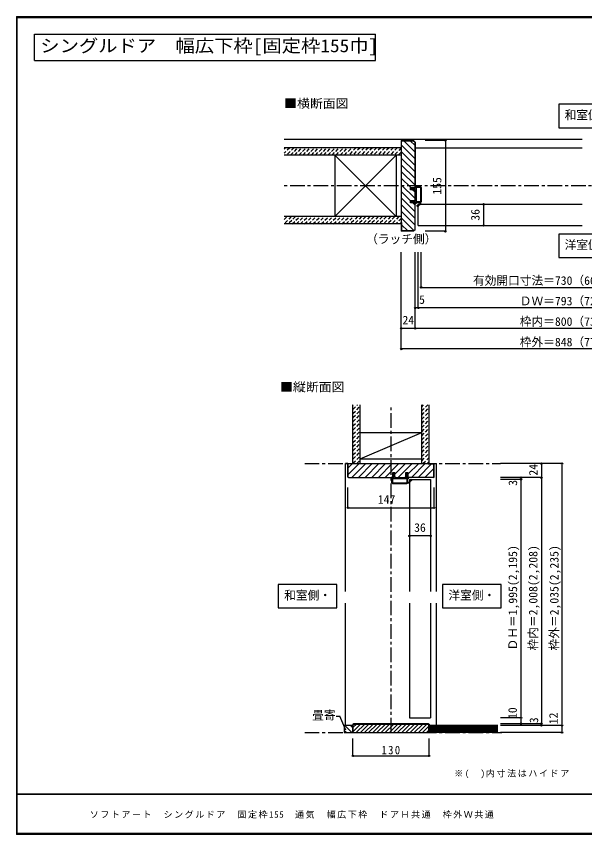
# Model space of a CAD drawing. Units: millimetres, scale not verified. Extents: x -973 to 977, y -718 to 696.
# Drawn here: x -973 to -3, y -701 to 696 of the extents above; entities that cross this region are included whole.
import ezdxf
from ezdxf.enums import TextEntityAlignment as Align

# ---------------------------------------------------------------- set-up
doc = ezdxf.new("R2010")
doc.units = ezdxf.units.MM
doc.header["$LTSCALE"] = 5
doc.header["$PDMODE"] = 32
doc.header["$PDSIZE"] = 2.5
doc.linetypes.add('CHAIN1', pattern=[8, 5, -1, 1, -1])
doc.linetypes.add('DASHED1', pattern=[1.8, 1.2, -0.6])
for name, color, linetype in [('0-0_補助線', 7, 'Continuous'), ('0-1_通り芯', 4, 'CHAIN1'), ('0-2_柱', 3, 'Continuous'), ('0-3_仕上げ', 2, 'Continuous'), ('0-4_枠', 3, 'Continuous'), ('0-6_扉', 6, 'Continuous'), ('0-A_文字', 7, 'Continuous'), ('0-B_寸法', 7, 'Continuous'), ('0-C_ハッチ', 4, 'DASHED1'), ('F-1_枠', 6, 'Continuous'), ('F-A_文字', 7, 'Continuous')]:
    doc.layers.add(name, color=color, linetype=linetype)
doc.styles.add('ＭＳ ゴシック', font='')
doc.styles.get('ＭＳ ゴシック').set_extended_font_data('MS Gothic')

# ---------------------------------------------------------------- blocks, each defined once
blk = doc.blocks.new('2')
at = {"layer": '0-0_補助線'}
for p, q in [((-9.846, -9.622), (-9.846, 15.078)), ((-8.846, 16.078), (0.354, 16.078)), ((-8.846, 15.878), (0.637, 15.878)), ((-8.446, 14.378), (-8.446, -8.922)), ((-8.146, 14.678), (-1.546, 14.678)), ((-1.246, 14.378), (-1.246, -8.922)), ((0.154, 11.653), (2.154, 11.653)), ((0.154, 11.653), (0.154, -8.497)), ((2.154, 10.953), (2.154, 11.653)), ((3.154, 11.653), (2.512, 10.83)), ((3.154, 11.653), (6.154, 11.653)), ((4.154, 13.753), (4.154, 13.053)), ((5.154, 13.053), (4.512, 13.876)), ((7.154, 13.053), (5.154, 13.053)), ((6.154, 10.953), (6.154, 11.653)), ((7.558, 12.258), (6.516, 10.835)), ((-1.48, -10.622), (-8.846, -10.622)), ((-1.546, -9.222), (-8.146, -9.222)), ((-1.189, -10.85), (-0.732, -12.694)), ((0.354, -12.922), (-0.441, -12.922)), ((0.154, -8.497), (2.154, -8.497)), ((4.154, -9.897), (0.154, -9.897)), ((0.154, -9.897), (0.154, -10.622)), ((0.154, -10.622), (0.645, -12.548)), ((2.154, -7.797), (2.154, -8.497)), ((3.154, -8.497), (2.512, -7.674)), ((3.154, -8.497), (6.154, -8.497)), ((4.154, -10.597), (4.154, -9.897)), ((5.154, -9.897), (4.512, -10.72)), ((7.154, -9.897), (5.154, -9.897)), ((6.154, -7.797), (6.154, -8.497)), ((7.558, -9.101), (6.516, -7.679))]:
    blk.add_line(p, q, dxfattribs=at)
for points in [[(-9.646, 15.078), (-9.646, -9.622), (-9.846, -9.622)], [(4.154, 13.053), (0.154, 13.053), (0.649, 15.723)]]:
    blk.add_lwpolyline(points, dxfattribs=at)
for centre, radius, start, end in [((-8.846, 15.078), 1, 90, 180), ((-8.846, 15.078), 0.8, 90, 180), ((-8.146, 14.378), 0.3, 90, 180), ((-1.546, 14.378), 0.3, 0, 90), ((0.354, 15.778), 0.3, 349.49875, 90), ((2.354, 10.953), 0.2, 180, 322.03043), ((4.354, 13.753), 0.2, 37.96957, 180), ((6.354, 10.953), 0.2, 180, 323.78053), ((7.154, 12.553), 0.5, 323.78053, 90), ((-8.846, -9.622), 1, 180, 270), ((-2.846, -10.72), 6, 179.06153, 259.29815), ((-8.146, -8.922), 0.3, 180, 270), ((-2.846, -10.72), 5.3, 178.93757, 259.29815), ((-1.546, -8.922), 0.3, 270, 0), ((-1.48, -10.922), 0.3, 13.9282, 90), ((-0.441, -12.622), 0.3, 193.9282, 270), ((0.354, -12.622), 0.3, 270, 14.29438), ((2.354, -7.797), 0.2, 37.96957, 180), ((4.354, -10.597), 0.2, 180, 322.03043), ((6.354, -7.797), 0.2, 36.21947, 180), ((7.154, -9.397), 0.5, 270, 36.21947), ((-3.896, -16.272), 0.35, 259.29815, 79.29815)]:
    blk.add_arc(centre, radius, start, end, dxfattribs=at)
blk.add_point((-3.896, -16.622), dxfattribs=at)

msp = doc.modelspace()

# ---------------------------------------------------------------- linework, layer by layer
at = {"layer": '0-1_通り芯'}
for p, q in [((519.153, 406.5), (-515.847, 406.5)), ((-333.347, -526.5), (-333.347, 32.5)), ((-480.847, -67.5), (-146.347, -67.5)), ((-480.847, -526.5), (-143.99, -526.5))]:
    msp.add_line(p, q, dxfattribs=at)
at = {"layer": '0-2_柱'}
for p, q in [((-429.347, 459), (-429.347, 354)), ((-324.347, 459), (-324.347, 354)), ((-385.847, -14.5), (-280.847, -14.5)), ((-385.847, -59.5), (-280.847, -59.5))]:
    msp.add_line(p, q, dxfattribs=at)
at = {"layer": '0-2_柱', "color": 7}
for p, q in [((-324.347, 354), (-429.347, 459)), ((-429.347, 354), (-324.347, 459)), ((-385.847, -59.5), (-280.847, -14.5))]:
    msp.add_line(p, q, dxfattribs=at)
at = {"layer": '0-3_仕上げ'}
for p, q in [((-515.847, 486.5), (-6.847, 486.5)), ((-315.847, 471.5), (-515.847, 471.5)), ((-315.847, 459), (-515.847, 459)), ((-315.847, 354), (-515.847, 354)), ((-315.847, 341.5), (-515.847, 341.5)), ((-398.347, -67.5), (-398.347, 32.5)), ((-385.847, -67.5), (-385.847, 32.5)), ((-280.847, -67.5), (-280.847, 32.5)), ((-268.347, -67.5), (-268.347, 32.5)), ((-413.347, -514.5), (-413.347, -526.5)), ((-398.347, -514.5), (-413.347, -514.5)), ((-398.347, -526.5), (-398.347, -514.5)), ((-268.347, -526.5), (-268.347, -514.5)), ((-150.847, -514.5), (-268.347, -514.5)), ((-413.347, -526.5), (-398.347, -526.5)), ((-150.847, -526.5), (-268.347, -526.5))]:
    msp.add_line(p, q, dxfattribs=at)
at = {"layer": '0-3_仕上げ', "color": 7}
for p, q in [((-150.847, -516), (-268.347, -516)), ((-150.847, -517.5), (-268.347, -517.5)), ((-150.847, -519), (-268.347, -519)), ((-150.847, -520.5), (-268.347, -520.5)), ((-150.847, -522), (-268.347, -522)), ((-150.847, -523.5), (-268.347, -523.5)), ((-150.847, -525), (-268.347, -525))]:
    msp.add_line(p, q, dxfattribs=at)
at = {"layer": '0-4_枠'}
for p, q in [((-315.847, 484), (-315.847, 329)), ((-294.675, 484), (-315.847, 484)), ((-294.883, 483.5), (-292.347, 480.964)), ((-294.675, 484), (-291.847, 481.172)), ((-292.347, 403.5), (-292.347, 480.964)), ((-291.847, 481.172), (-291.847, 403.5)), ((-315.347, 469), (-315.847, 469)), ((-291.847, 399.8), (-300.347, 399.8)), ((-292.347, 381.2), (-292.347, 399.8)), ((-291.847, 381.2), (-291.847, 399.8)), ((-300.347, 377.5), (-300.347, 381.2)), ((-291.847, 381.2), (-300.347, 381.2)), ((-291.847, 377.5), (-300.347, 377.5)), ((-292.347, 332.036), (-292.347, 377.5)), ((-291.847, 331.828), (-291.847, 377.5)), ((-315.347, 344), (-315.847, 344)), ((-315.347, 344), (-315.347, 329.5)), ((-294.675, 329), (-315.847, 329)), ((-294.882, 329.5), (-315.347, 329.5)), ((-294.882, 329.5), (-292.347, 332.036)), ((-294.675, 329), (-291.847, 331.828)), ((-406.847, -90.793), (-406.847, -67.5)), ((-406.847, -67.5), (-259.847, -67.5)), ((-269.847, -68), (-269.847, -67.5)), ((-269.847, -68), (-260.347, -68)), ((-259.847, -90.793), (-259.847, -67.5)), ((-330.347, -91.5), (-330.347, -83)), ((-330.347, -83), (-326.647, -83)), ((-326.647, -91.5), (-326.647, -83)), ((-308.047, -91.5), (-308.047, -83)), ((-308.047, -83), (-304.347, -83)), ((-304.347, -83), (-304.347, -91.5)), ((-406.14, -91.5), (-406.847, -90.793)), ((-406.14, -91.5), (-330.347, -91.5)), ((-405.933, -91), (-330.347, -91)), ((-326.647, -91), (-308.047, -91)), ((-326.647, -91.5), (-308.047, -91.5)), ((-260.761, -91), (-304.347, -91)), ((-260.554, -91.5), (-304.347, -91.5)), ((-260.554, -91.5), (-259.847, -90.793)), ((-398.347, -512.207), (-397.64, -511.5)), ((-398.347, -512.207), (-398.347, -526.5)), ((-397.847, -512), (-268.847, -512)), ((-397.847, -526.5), (-397.847, -512)), ((-269.054, -511.5), (-397.64, -511.5)), ((-269.054, -511.5), (-268.347, -512.207)), ((-268.847, -526.5), (-268.847, -512)), ((-268.347, -512.207), (-268.347, -526.5)), ((-398.347, -526.5), (-268.347, -526.5))]:
    msp.add_line(p, q, dxfattribs=at)
at = {"layer": '0-4_枠', "color": 4}
for p, q in [((-291.847, 471.5), (-6.847, 471.5)), ((-410.847, -286), (-410.847, -67.5)), ((-406.847, -67.5), (-410.847, -67.5)), ((-259.847, -67.5), (-255.847, -67.5)), ((-255.847, -286), (-255.847, -67.5)), ((-410.847, -514.5), (-410.847, -306)), ((-255.847, -514.5), (-255.847, -306))]:
    msp.add_line(p, q, dxfattribs=at)
at = {"layer": '0-4_枠'}
for points in [[(-315.347, 469), (-315.347, 483.5), (-294.883, 483.5)], [(-300.347, 399.8), (-300.347, 403.5), (-291.847, 403.5)], [(-396.847, -67.5), (-396.847, -68), (-406.347, -68)], [(-405.933, -91), (-406.347, -90.586), (-406.347, -68)], [(-260.761, -91), (-260.347, -90.586), (-260.347, -68)]]:
    msp.add_lwpolyline(points, dxfattribs=at)
at = {"layer": '0-6_扉'}
for p, q in [((-286.847, 375), (-6.847, 375)), ((-286.847, 339), (-286.847, 375)), ((-286.847, 339), (-6.847, 339)), ((-301.847, -94.5), (-301.847, -286)), ((-301.847, -94.5), (-265.847, -94.5)), ((-265.847, -94.5), (-265.847, -286)), ((-265.847, -306), (-265.847, -501.5))]:
    msp.add_line(p, q, dxfattribs=at)
msp.add_lwpolyline([(-301.847, -306), (-301.847, -501.5), (-265.847, -501.5)], dxfattribs=at)
at = {"layer": '0-A_文字', "color": 3}
for p, q in [((-942.47, 620.603), (-942.47, 665.603)), ((-942.47, 665.603), (-359.97, 665.603)), ((-359.97, 620.603), (-359.97, 665.603)), ((-942.47, 620.603), (-359.97, 620.603))]:
    msp.add_line(p, q, dxfattribs=at)
at = {"layer": '0-A_文字'}
for p, q in [((-46.847, 545.777), (-46.847, 505.777)), ((53.153, 545.777), (-46.847, 545.777)), ((-525.847, -274), (-525.847, -314)), ((-425.847, -274), (-525.847, -274)), ((-425.847, -314), (-425.847, -274)), ((-245.374, -274), (-245.374, -314)), ((-145.374, -274), (-245.374, -274)), ((-145.374, -314), (-145.374, -274)), ((-525.847, -314), (-425.847, -314)), ((-245.374, -314), (-145.374, -314)), ((-427.277, -498.799), (-420.684, -498.799)), ((-410.721, -522.521), (-420.684, -498.799))]:
    msp.add_line(p, q, dxfattribs=at)
msp.add_lwpolyline([(-46.847, 505.777), (53.153, 505.777), (53.153, 545.777)], dxfattribs=at)
msp.add_lwpolyline([(53.153, 284.092), (53.153, 324.092), (-46.847, 324.092), (-46.847, 284.092)], close=True, dxfattribs=at)
at = {"layer": '0-B_寸法', "color": 4}
for p, q in [((-240.425, 484), (-274.947, 484)), ((-175.191, 375), (-175.191, 339)), ((-315.847, 128.184), (-315.847, 293.184)), ((-291.847, 163.184), (-291.847, 293.184)), ((-286.847, 198.184), (-286.847, 293.184)), ((-281.847, 233.184), (-281.847, 293.184)), ((-281.847, 233.184), (235.158, 233.184)), ((295.153, 198.184), (-291.847, 198.184)), ((319.153, 163.184), (-315.847, 163.184)), ((319.153, 128.184), (-315.847, 128.184)), ((-41.347, -67.5), (-146.347, -67.5)), ((-76.347, -67.5), (-76.347, -514.5)), ((-76.347, -91.5), (-146.347, -91.5)), ((-111.347, -94.5), (-146.347, -94.5)), ((-111.347, -91.5), (-111.347, -511.5)), ((-406.847, -142.922), (-406.847, -108.4)), ((-265.847, -190.882), (-301.847, -190.882)), ((-111.347, -501.5), (-146.347, -501.5)), ((-76.347, -511.5), (-146.347, -511.5)), ((-41.347, -514.5), (-146.347, -514.5)), ((-41.347, -526.5), (-146.347, -526.5)), ((-398.347, -566.5), (-398.347, -536.5)), ((-268.347, -566.5), (-268.347, -536.5)), ((-398.347, -566.5), (-268.347, -566.5))]:
    msp.add_line(p, q, dxfattribs=at)
for points in [[(-240.425, 484), (-240.425, 329), (-274.947, 329)], [(-41.347, -67.5), (-41.347, -526.171), (-41.347, -526.5)], [(-406.847, -142.922), (-259.847, -142.922), (-259.847, -108.4)]]:
    msp.add_lwpolyline(points, dxfattribs=at)
at = {"layer": '0-B_寸法'}
for p in [(-240.425, 484), (-175.191, 375), (-175.191, 339), (-240.425, 329), (-281.847, 233.184), (-291.847, 198.184), (-286.847, 198.184), (-315.847, 163.184), (-291.847, 163.184), (-315.847, 128.184), (-76.347, -67.5), (-41.347, -67.5), (-111.347, -91.5), (-111.347, -94.5), (-76.347, -91.5), (-406.847, -142.922), (-259.847, -142.922), (-301.847, -190.882), (-265.847, -190.882), (-111.347, -501.5), (-111.347, -511.5), (-76.347, -511.5), (-76.347, -514.5), (-41.347, -514.5), (-41.347, -526.5), (-398.347, -566.5), (-268.347, -566.5)]:
    msp.add_point(p, dxfattribs=at)
at = {"layer": '0-C_ハッチ', "linetype": 'Continuous'}
for p, q in [((-315.347, 475.853), (-292.347, 452.853)), ((-311.68, 483.5), (-292.347, 464.166)), ((-300.367, 483.5), (-292.347, 475.48)), ((-315.847, 465.039), (-292.347, 441.539)), ((-315.847, 453.726), (-292.347, 430.225)), ((-315.847, 442.412), (-292.347, 418.912)), ((-315.847, 431.098), (-292.347, 407.598)), ((-315.847, 419.784), (-299.563, 403.5)), ((-315.847, 408.47), (-292.347, 384.97)), ((-315.847, 397.157), (-299.89, 381.2)), ((-295.863, 399.8), (-292.347, 396.284)), ((-315.847, 385.843), (-292.347, 362.343)), ((-296.19, 377.5), (-292.347, 373.657)), ((-315.847, 374.529), (-292.347, 351.029)), ((-315.847, 363.216), (-292.347, 339.716)), ((-315.847, 351.902), (-294.164, 330.219)), ((-315.347, 340.088), (-304.759, 329.5)), ((-387.945, -67.5), (-406.347, -85.902)), ((-399.759, -68), (-406.347, -74.588)), ((-376.631, -67.5), (-400.131, -91)), ((-365.318, -67.5), (-388.818, -91)), ((-354.004, -67.5), (-377.504, -91)), ((-342.69, -67.5), (-366.19, -91)), ((-331.376, -67.5), (-354.876, -91)), ((-320.063, -67.5), (-343.563, -91)), ((-308.749, -67.5), (-326.647, -85.398)), ((-297.435, -67.5), (-320.935, -91)), ((-286.121, -67.5), (-304.347, -85.725)), ((-274.808, -67.5), (-298.308, -91)), ((-263.994, -68), (-286.994, -91)), ((-260.347, -75.667), (-275.681, -91)), ((-330.347, -89.098), (-332.249, -91)), ((-308.047, -89.425), (-309.622, -91)), ((-400.33, -526.5), (-412.33, -514.5)), ((-398.347, -518.583), (-402.43, -514.5)), ((-397.847, -517.452), (-392.395, -512)), ((-397.847, -524.523), (-385.324, -512)), ((-392.753, -526.5), (-378.253, -512)), ((-385.682, -526.5), (-371.182, -512)), ((-378.611, -526.5), (-364.111, -512)), ((-371.539, -526.5), (-357.039, -512)), ((-364.468, -526.5), (-349.968, -512)), ((-357.397, -526.5), (-342.897, -512)), ((-350.326, -526.5), (-335.826, -512)), ((-343.255, -526.5), (-328.755, -512)), ((-336.183, -526.5), (-321.683, -512)), ((-329.112, -526.5), (-314.612, -512)), ((-322.041, -526.5), (-307.541, -512)), ((-314.97, -526.5), (-300.47, -512)), ((-307.899, -526.5), (-293.399, -512)), ((-300.827, -526.5), (-286.327, -512)), ((-293.756, -526.5), (-279.256, -512)), ((-286.685, -526.5), (-272.185, -512)), ((-279.614, -526.5), (-268.847, -515.733)), ((-410.229, -526.5), (-413.347, -523.382)), ((-272.543, -526.5), (-268.847, -522.804))]:
    msp.add_line(p, q, dxfattribs=at)
at = {"layer": '0-C_ハッチ'}
for p, q in [((-515.847, 469.168), (-513.515, 471.5)), ((-506.444, 471.5), (-515.847, 462.097)), ((-499.373, 471.5), (-511.873, 459)), ((-504.802, 459), (-492.302, 471.5)), ((-497.731, 459), (-485.231, 471.5)), ((-490.66, 459), (-478.16, 471.5)), ((-483.589, 459), (-471.089, 471.5)), ((-476.518, 459), (-464.018, 471.5)), ((-469.447, 459), (-456.947, 471.5)), ((-462.376, 459), (-449.876, 471.5)), ((-455.305, 459), (-442.805, 471.5)), ((-448.233, 459), (-435.733, 471.5)), ((-441.162, 459), (-428.662, 471.5)), ((-434.091, 459), (-421.591, 471.5)), ((-427.02, 459), (-414.52, 471.5)), ((-419.949, 459), (-407.449, 471.5)), ((-412.878, 459), (-400.378, 471.5)), ((-393.307, 471.5), (-405.807, 459)), ((-386.236, 471.5), (-398.736, 459)), ((-379.165, 471.5), (-391.665, 459)), ((-372.094, 471.5), (-384.594, 459)), ((-365.023, 471.5), (-377.523, 459)), ((-357.952, 471.5), (-370.452, 459)), ((-350.881, 471.5), (-363.381, 459)), ((-343.81, 471.5), (-356.31, 459)), ((-336.739, 471.5), (-349.239, 459)), ((-329.667, 471.5), (-342.167, 459)), ((-322.596, 471.5), (-335.096, 459)), ((-315.847, 471.178), (-328.025, 459)), ((-315.847, 464.107), (-320.954, 459)), ((-515.847, 348.96), (-510.807, 354)), ((-503.736, 354), (-515.847, 341.889)), ((-496.665, 354), (-509.165, 341.5)), ((-502.094, 341.5), (-489.594, 354)), ((-495.023, 341.5), (-482.523, 354)), ((-487.952, 341.5), (-475.452, 354)), ((-480.881, 341.5), (-468.381, 354)), ((-473.81, 341.5), (-461.31, 354)), ((-466.739, 341.5), (-454.239, 354)), ((-459.667, 341.5), (-447.167, 354)), ((-452.596, 341.5), (-440.096, 354)), ((-445.525, 341.5), (-433.025, 354)), ((-438.454, 341.5), (-425.954, 354)), ((-431.383, 341.5), (-418.883, 354)), ((-424.312, 341.5), (-411.812, 354)), ((-417.241, 341.5), (-404.741, 354)), ((-410.17, 341.5), (-397.67, 354)), ((-390.599, 354), (-403.099, 341.5)), ((-383.528, 354), (-396.028, 341.5)), ((-376.457, 354), (-388.957, 341.5)), ((-369.386, 354), (-381.886, 341.5)), ((-362.315, 354), (-374.815, 341.5)), ((-355.244, 354), (-367.744, 341.5)), ((-348.172, 354), (-360.672, 341.5)), ((-341.101, 354), (-353.601, 341.5)), ((-334.03, 354), (-346.53, 341.5)), ((-326.959, 354), (-339.459, 341.5)), ((-319.888, 354), (-332.388, 341.5)), ((-315.847, 350.97), (-325.317, 341.5)), ((-315.847, 343.899), (-318.246, 341.5)), ((-398.347, 25.031), (-390.878, 32.5)), ((-398.347, 32.102), (-397.949, 32.5)), ((-398.347, 17.96), (-385.847, 30.46)), ((-280.847, 29.394), (-277.741, 32.5)), ((-280.847, 22.323), (-270.67, 32.5)), ((-398.347, 10.889), (-385.847, 23.389)), ((-398.347, 3.818), (-385.847, 16.318)), ((-280.847, 15.252), (-268.347, 27.752)), ((-280.847, 8.181), (-268.347, 20.681)), ((-398.347, -3.253), (-385.847, 9.247)), ((-398.347, -10.324), (-385.847, 2.176)), ((-280.847, 1.11), (-268.347, 13.61)), ((-280.847, -5.961), (-268.347, 6.539)), ((-398.347, -17.395), (-385.847, -4.895)), ((-398.347, -24.466), (-385.847, -11.966)), ((-280.847, -13.032), (-268.347, -0.532)), ((-280.847, -20.103), (-268.347, -7.603)), ((-398.347, -31.537), (-385.847, -19.037)), ((-398.347, -38.608), (-385.847, -26.108)), ((-280.847, -27.174), (-268.347, -14.674)), ((-280.847, -34.245), (-268.347, -21.745)), ((-398.347, -45.679), (-385.847, -33.179)), ((-398.347, -52.751), (-385.847, -40.251)), ((-280.847, -41.317), (-268.347, -28.817)), ((-280.847, -48.388), (-268.347, -35.888)), ((-398.347, -59.822), (-385.847, -47.322)), ((-398.347, -66.893), (-385.847, -54.393)), ((-280.847, -55.459), (-268.347, -42.959)), ((-280.847, -62.53), (-268.347, -50.03)), ((-391.883, -67.5), (-385.847, -61.464)), ((-278.746, -67.5), (-268.347, -57.101)), ((-271.675, -67.5), (-268.347, -64.172))]:
    msp.add_line(p, q, dxfattribs=at)
at = {"layer": 'F-1_枠'}
for p, q in [((-973.347, 695.833), (-973.347, -700.833)), ((-973.347, 695.833), (976.653, 695.833)), ((-973.347, 695), (976.653, 695)), ((-973.347, 694.167), (976.653, 694.167)), ((-972.514, 695.833), (-972.514, -700.833)), ((976.653, -631.667), (-973.347, -631.667)), ((976.653, -632.5), (-973.347, -632.5)), ((976.653, -699.167), (-973.347, -699.167)), ((976.653, -700), (-973.347, -700)), ((976.653, -700.833), (-973.347, -700.833))]:
    msp.add_line(p, q, dxfattribs=at)

# ---------------------------------------------------------------- block references
at = {"layer": '0-4_枠', "xscale": -1}
msp.add_blockref('2', (-291.693, 388.922), dxfattribs=at)
at = {"layer": '0-4_枠', "rotation": 90}
msp.add_blockref('2', (-315.769, -91.654), dxfattribs=at)

# ---------------------------------------------------------------- texts
at = {"layer": '0-A_文字', "color": 3, "style": 'ＭＳ ゴシック', "width": 1.1}
msp.add_text('シングルドア\u3000幅広下枠[固定枠155巾]', height=21.99, dxfattribs=at).set_placement((-932.47, 628.103), align=Align.BOTTOM_LEFT)
at = {"layer": '0-A_文字', "style": 'ＭＳ ゴシック', "width": 1.1}
for s, p in [('■横断面図', (-515.847, 535.24)), ('■縦断面図', (-522.921, 51.367))]:
    msp.add_text(s, height=14.66, dxfattribs=at).set_placement(p, align=Align.BOTTOM_LEFT)
at = {"layer": '0-A_文字', "style": 'ＭＳ ゴシック'}
for s, p in [('和室側・', (-36.847, 515.777)), ('（ラッチ側）', (-375.847, 304)), ('洋室側・', (-36.847, 294.092)), ('和室側・', (-515.847, -304)), ('洋室側・', (-235.374, -304)), ('畳寄', (-467.992, -508.799))]:
    msp.add_text(s, height=14.66, dxfattribs=at).set_placement(p, align=Align.BOTTOM_LEFT)
at = {"layer": '0-A_文字', "insert": (-225.408, -604.63), "char_height": 11, "attachment_point": 7, "style": 'ＭＳ ゴシック'}
msp.add_mtext('\\T1.18;※(\u3000)内寸法はハイドア', dxfattribs=at)
at = {"layer": '0-B_寸法', "style": 'ＭＳ ゴシック'}
for s, p in [('155', (-242.925, 391.5)), ('36', (-177.691, 347)), ('24', (-78.563, -88.071)), ('3', (-113.51, -105.385)), ('ＤＨ＝1,995(2,195)', (-113.527, -386.5)), ('枠内＝2,008(2,208)', (-78.847, -386.5)), ('枠外＝2,035(2,235)', (-42.833, -386.5)), ('10', (-114.056, -503.466)), ('3', (-77.631, -510.65)), ('12', (-44.188, -512.457))]:
    msp.add_text(s, height=14.66, rotation=90, dxfattribs=at).set_placement(p, align=Align.BOTTOM_LEFT)
for s, p in [('有効開口寸法＝730（660）<640>［617］', (-193.347, 233.184)), ('5', (-285.361, 200.684)), ('ＤＷ＝793（723）<703>［680］', (-113.347, 198.184)), ('24', (-313.847, 165.684)), ('枠内＝800（730）<710>［687］', (-113.347, 163.184)), ('枠外＝848（778）<758>［735］', (-113.347, 128.184)), ('147', (-355.847, -140.422)), ('36', (-293.847, -188.382))]:
    msp.add_text(s, height=14.66, dxfattribs=at).set_placement(p, align=Align.BOTTOM_LEFT)
at = {"layer": '0-B_寸法', "insert": (-349.597, -564), "char_height": 14.66, "attachment_point": 7, "style": 'ＭＳ ゴシック'}
msp.add_mtext('\\T1.27;\\W0.9;130', dxfattribs=at)
at = {"layer": 'F-A_文字', "insert": (-847.938, -673.333), "char_height": 11, "attachment_point": 7, "style": 'ＭＳ ゴシック'}
msp.add_mtext('\\T1.17;ソフトアート\u3000シングルドア\u3000固定枠155\u3000通気\u3000幅広下枠\u3000ドアＨ共通\u3000枠外Ｗ共通', dxfattribs=at)

doc.saveas('drawing.dxf')
